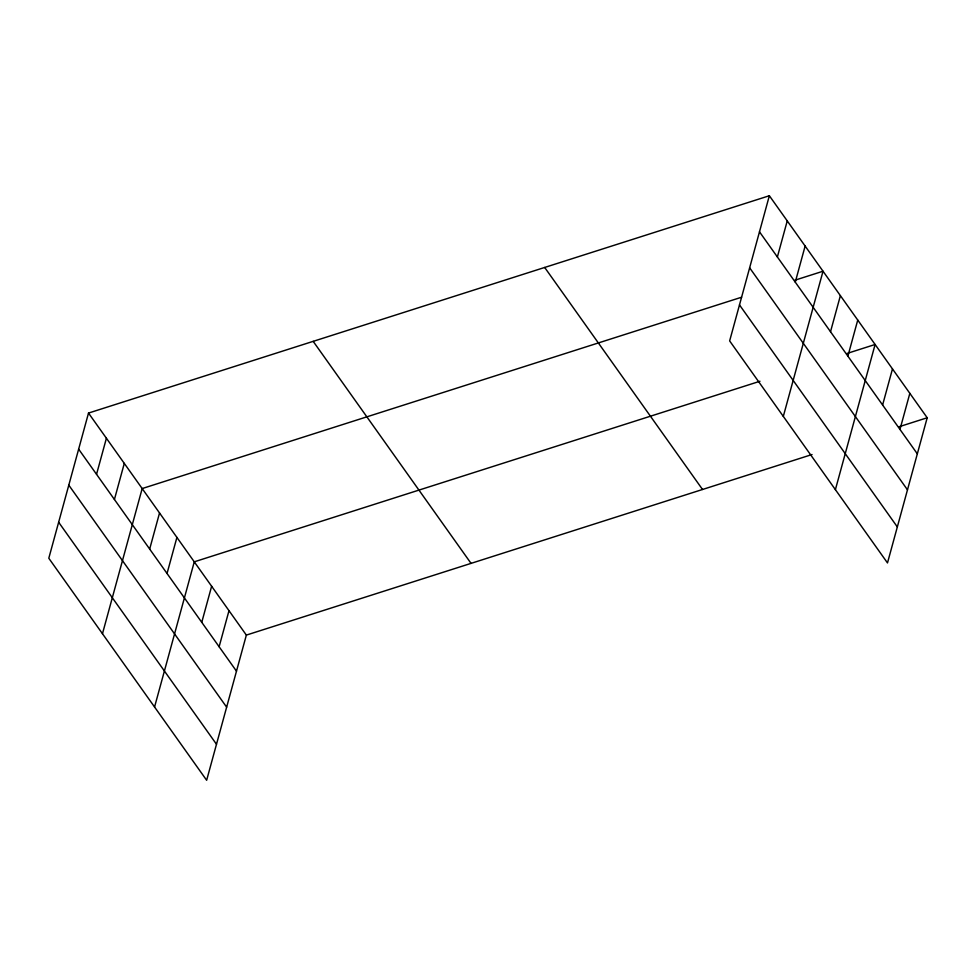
<?xml version="1.0" encoding="UTF-8"?>
<svg xmlns="http://www.w3.org/2000/svg" width="976" height="976" viewBox="0 0 976 976"><rect width="100%" height="100%" fill="white"/><g stroke="black" fill="none" stroke-linecap="round" stroke-linejoin="round"><path stroke-width="1.46" d="M88.511 413.068L48.8 558.235L206.644 780.263L246.355 635.095L88.511 413.068L769.356 195.737L927.2 417.765L887.489 562.932L729.645 340.905L769.356 195.737M96.539 474.312L106.408 438.236M114.424 499.468L124.294 463.393M102.468 633.729L142.179 488.561L741.577 297.229M149.67 549.049L159.539 512.973M167.042 573.473L176.912 537.398M154.562 706.99L194.273 561.822L759.962 381.25M201.764 622.322L211.633 586.247M219.124 646.746L228.994 610.671M777.372 256.981L787.242 220.905M795.269 282.137L805.127 246.062M783.313 416.398L823.024 271.23L794.94 280.197M830.515 331.73L840.385 295.655M847.876 356.155L857.745 320.079M835.395 489.659L875.106 344.491L847.022 353.458M882.609 404.991L892.479 368.916M899.97 429.416L909.839 393.34M246.355 635.095L812.056 454.523M899.116 426.732L927.2 417.765M759.487 231.812L917.33 453.84M749.641 267.814L907.485 489.842M739.491 304.915L897.334 526.93M544.681 267.461L702.525 489.476M313.186 341.356L471.042 563.372M78.641 449.143L236.485 671.171M68.796 485.145L226.639 707.161M58.645 522.233L216.489 744.261"/></g></svg>
